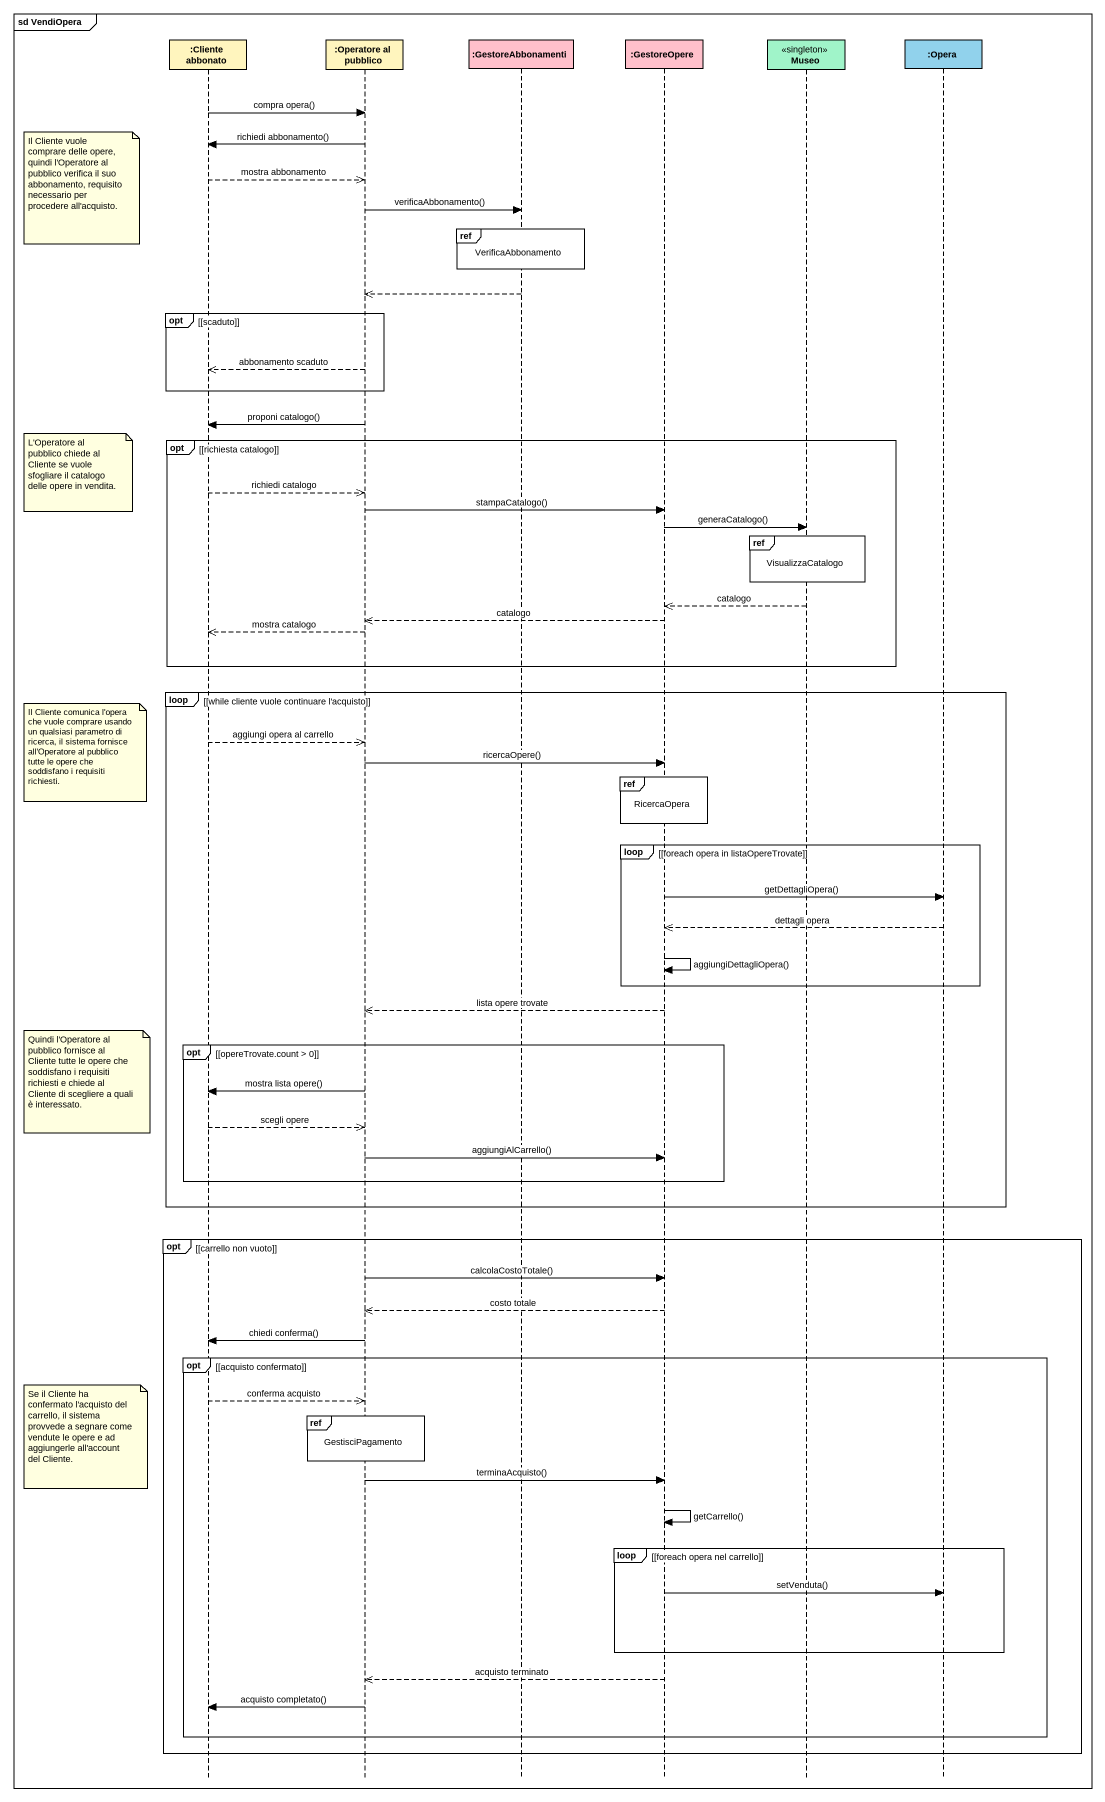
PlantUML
@startuml
mainframe sd VendiOpera
hide footbox
participant ":Cliente abbonato" as Cliente_abbonato #FFF5BE
participant ":Operatore al pubblico" as Operatore_al_pubblico #FFF5BE
participant ":GestoreAbbonamenti" as GestoreAbbonamenti #FFC0CB
participant ":GestoreOpere" as GestoreOpere #FFC0CB
participant Museo <<singleton>> #A0F4C9
participant ":Opera" as Opera #91D2EC

Cliente_abbonato -> Operatore_al_pubblico : compra opera()
Operatore_al_pubblico -> Cliente_abbonato : richiedi abbonamento()
Cliente_abbonato -->> Operatore_al_pubblico : mostra abbonamento
note left of Cliente_abbonato : Il Cliente vuole comprare delle opere, quindi l'Operatore al pubblico verifica il suo abbonamento, requisito necessario per procedere all'acquisto.
Operatore_al_pubblico -> GestoreAbbonamenti : verificaAbbonamento()
ref over GestoreAbbonamenti : VerificaAbbonamento
GestoreAbbonamenti -->> Operatore_al_pubblico
opt [scaduto]
  Operatore_al_pubblico -->> Cliente_abbonato : abbonamento scaduto
end
Operatore_al_pubblico -> Cliente_abbonato : proponi catalogo()
opt [richiesta catalogo]
  note left of Cliente_abbonato : L'Operatore al pubblico chiede al Cliente se vuole sfogliare il catalogo delle opere in vendita.
  Cliente_abbonato -->> Operatore_al_pubblico : richiedi catalogo
  Operatore_al_pubblico -> GestoreOpere : stampaCatalogo()
  GestoreOpere -> Museo : generaCatalogo()
  ref over Museo : VisualizzaCatalogo
  Museo -->> GestoreOpere : catalogo
  GestoreOpere -->> Operatore_al_pubblico : catalogo
  Operatore_al_pubblico -->> Cliente_abbonato : mostra catalogo
end
loop [while cliente vuole continuare l'acquisto]
  Cliente_abbonato -->> Operatore_al_pubblico : aggiungi opera al carrello
  note left of Cliente_abbonato : Il Cliente comunica l'opera che vuole comprare usando un qualsiasi parametro di ricerca, il sistema fornisce all'Operatore al pubblico tutte le opere che soddisfano i requisiti richiesti.
  Operatore_al_pubblico -> GestoreOpere : ricercaOpere()
  ref over GestoreOpere : RicercaOpera
  loop [foreach opera in listaOpereTrovate]
    GestoreOpere -> Opera : getDettagliOpera()
    Opera -->> GestoreOpere : dettagli opera
    GestoreOpere -> GestoreOpere : aggiungiDettagliOpera()
  end
  GestoreOpere -->> Operatore_al_pubblico : lista opere trovate
  opt [opereTrovate.count > 0]
    note left of Cliente_abbonato : Quindi l'Operatore al pubblico fornisce al Cliente tutte le opere che soddisfano i requisiti richiesti e chiede al Cliente di scegliere a quali è interessato.
    Operatore_al_pubblico -> Cliente_abbonato : mostra lista opere()
    Cliente_abbonato -->> Operatore_al_pubblico : scegli opere
    Operatore_al_pubblico -> GestoreOpere : aggiungiAlCarrello()
  end
end
opt [carrello non vuoto]
  Operatore_al_pubblico -> GestoreOpere : calcolaCostoTotale()
  GestoreOpere -->> Operatore_al_pubblico : costo totale
  Operatore_al_pubblico -> Cliente_abbonato : chiedi conferma()
  opt [acquisto confermato]
    Cliente_abbonato -->> Operatore_al_pubblico : conferma acquisto
    ref over Operatore_al_pubblico : GestisciPagamento
    note left of Cliente_abbonato : Se il Cliente ha confermato l'acquisto del carrello, il sistema provvede a segnare come vendute le opere e ad aggiungerle all'account del Cliente.
    Operatore_al_pubblico -> GestoreOpere : terminaAcquisto()
    GestoreOpere -> GestoreOpere : getCarrello()
    loop [foreach opera nel carrello]
      GestoreOpere -> Opera : setVenduta()
    end
    GestoreOpere -->> Operatore_al_pubblico : acquisto terminato
    Operatore_al_pubblico -> Cliente_abbonato : acquisto completato()
  end
end
@enduml
